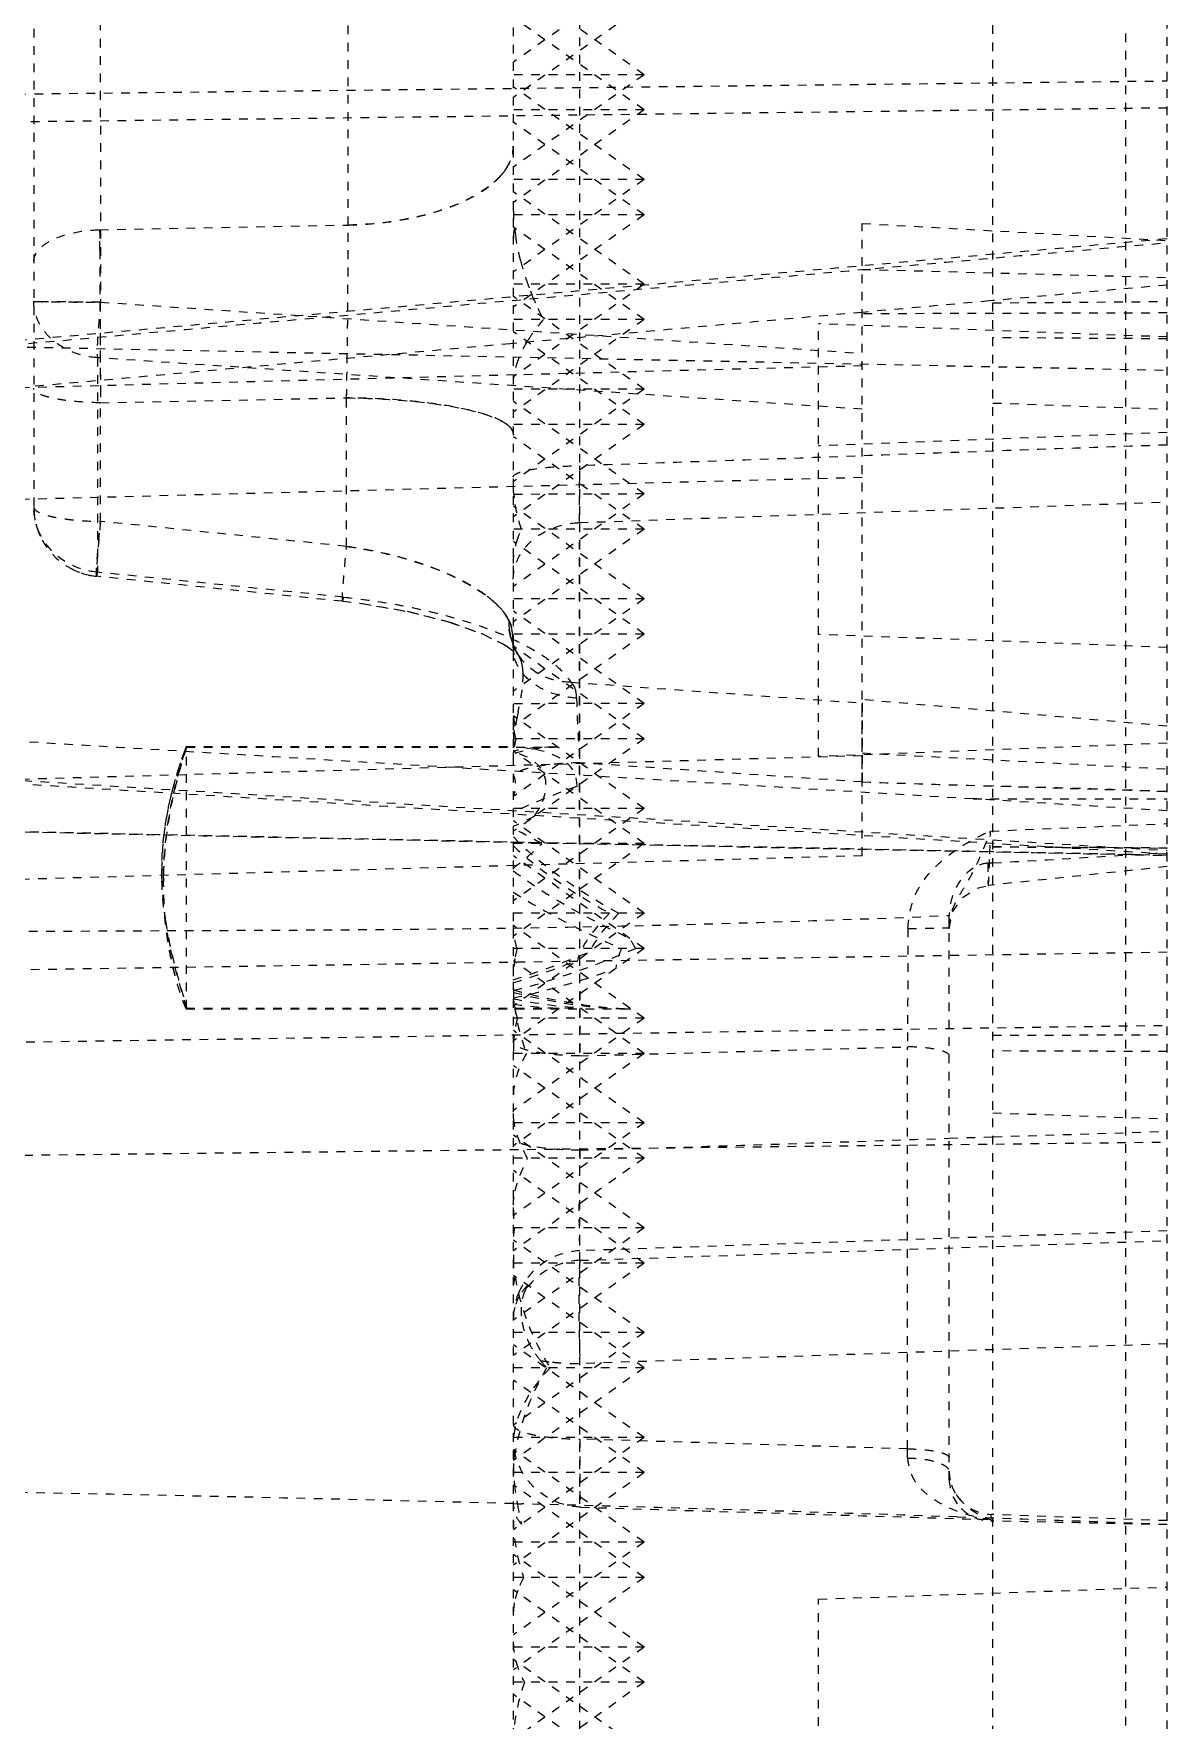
# Model space of a CAD drawing. Header units: millimetres. Extents: x 2089 to 2530, y 1631 to 2074.
# Drawn here: x 2412.83 to 2425.89, y 1821.41 to 1840.84 of the extents above; entities that cross this region are included whole.
import ezdxf

# ---------------------------------------------------------------- set-up
doc = ezdxf.new("R2010")
doc.units = ezdxf.units.MM
doc.linetypes.add('HIDDEN', pattern=[0.2, 0.1, -0.1])
doc.layers.add('DEFAULT_2', color=8, linetype='HIDDEN')

msp = doc.modelspace()

# ---------------------------------------------------------------- linework, layer by layer
at = {"layer": 'DEFAULT_2', "color": 8, "linetype": 'HIDDEN'}
for p, q in [((2425.891, 1788.503), (2425.891, 1954.599)), ((2423.881, 1794.841), (2423.881, 1948.067)), ((2418.354, 1804.815), (2418.354, 1868.146)), ((2419.122, 1808.3), (2419.121, 1855.52)), ((2425.415, 1819.347), (2425.415, 1854.3)), ((2416.448, 1838.638), (2416.448, 1845.068)), ((2413.588, 1844.783), (2413.595, 1837.75)), ((2412.826, 1844.299), (2412.826, 1835.39)), ((2419.861, 1841.58), (2418.354, 1840.514)), ((2419.861, 1840.371), (2418.354, 1841.437)), ((2419.861, 1841.173), (2418.354, 1840.107)), ((2419.861, 1839.965), (2418.354, 1841.031)), ((2408.233, 1840.098), (2425.891, 1840.3)), ((2419.861, 1840.371), (2418.354, 1839.306)), ((2419.861, 1840.371), (2418.354, 1840.371)), ((2419.861, 1839.163), (2418.354, 1840.229)), ((2425.891, 1839.987), (2408.268, 1839.772)), ((2419.861, 1839.965), (2418.354, 1838.899)), ((2419.861, 1839.965), (2418.354, 1839.965)), ((2419.861, 1838.757), (2418.354, 1839.823)), ((2419.861, 1839.163), (2418.354, 1838.097)), ((2419.861, 1839.163), (2418.354, 1839.163)), ((2419.861, 1837.955), (2418.354, 1839.021)), ((2419.861, 1838.757), (2418.354, 1837.691)), ((2419.861, 1838.757), (2418.354, 1838.757)), ((2413.588, 1838.584), (2416.449, 1838.638)), ((2413.588, 1838.584), (2413.588, 1838.344)), ((2419.861, 1837.549), (2418.354, 1838.615)), ((2422.374, 1831.369), (2422.374, 1838.657)), ((2422.374, 1838.657), (2425.891, 1838.46)), ((2425.891, 1838.479), (2407.757, 1836.872)), ((2422.374, 1838.127), (2425.891, 1838.035)), ((2419.861, 1837.955), (2418.354, 1836.889)), ((2419.861, 1837.955), (2418.354, 1837.955)), ((2425.891, 1837.947), (2423.881, 1837.767)), ((2413.595, 1837.75), (2422.374, 1837.16)), ((2419.861, 1836.747), (2418.354, 1837.813)), ((2423.843, 1837.763), (2422.417, 1837.636)), ((2423.881, 1837.767), (2423.843, 1837.763)), ((2423.881, 1837.742), (2425.891, 1837.757)), ((2419.861, 1837.549), (2418.354, 1836.483)), ((2419.861, 1837.549), (2418.354, 1837.549)), ((2425.891, 1837.625), (2422.374, 1837.615)), ((2422.417, 1837.636), (2422.376, 1837.632)), ((2404.55, 1837.397), (2425.891, 1836.966)), ((2419.861, 1836.341), (2418.354, 1837.407)), ((2421.871, 1832.514), (2421.871, 1837.501)), ((2425.891, 1837.348), (2421.871, 1837.501)), ((2425.891, 1837.326), (2423.881, 1837.34)), ((2418.319, 1837.27), (2412.824, 1836.778)), ((2418.353, 1837.273), (2418.319, 1837.27)), ((2418.395, 1837.277), (2418.353, 1837.273)), ((2422.374, 1837.015), (2407.535, 1836.628)), ((2413.56, 1837.109), (2413.56, 1834.637)), ((2422.374, 1836.516), (2413.56, 1837.109)), ((2413.595, 1836.59), (2416.431, 1836.646)), ((2413.595, 1835.223), (2413.595, 1836.59)), ((2416.431, 1834.935), (2416.431, 1836.646)), ((2419.861, 1836.747), (2418.354, 1835.681)), ((2419.861, 1836.747), (2418.354, 1836.747)), ((2419.861, 1835.539), (2418.354, 1836.605)), ((2423.881, 1836.587), (2425.891, 1836.516)), ((2419.861, 1836.341), (2418.354, 1835.275)), ((2419.861, 1836.341), (2418.354, 1836.341)), ((2419.861, 1835.133), (2418.354, 1836.199)), ((2425.891, 1836.248), (2421.871, 1836.094)), ((2422.374, 1835.728), (2406.85, 1835.323)), ((2419.861, 1835.539), (2418.351, 1835.534)), ((2419.861, 1835.539), (2418.354, 1834.473)), ((2419.861, 1834.331), (2418.354, 1835.397)), ((2419.116, 1835.209), (2425.891, 1835.447)), ((2416.431, 1834.935), (2413.595, 1835.223)), ((2419.861, 1835.133), (2418.354, 1834.067)), ((2419.861, 1835.133), (2418.354, 1835.133)), ((2419.861, 1833.925), (2418.354, 1834.991)), ((2413.56, 1834.637), (2413.549, 1834.59)), ((2416.396, 1834.35), (2413.56, 1834.637)), ((2416.385, 1834.302), (2413.549, 1834.59)), ((2416.396, 1834.35), (2416.385, 1834.302)), ((2416.385, 1834.302), (2416.616, 1834.275)), ((2419.861, 1834.331), (2418.354, 1833.265)), ((2419.861, 1834.331), (2418.354, 1834.331)), ((2419.861, 1833.123), (2418.354, 1834.189)), ((2417.989, 1833.93), (2418.255, 1833.799)), ((2419.861, 1833.925), (2418.354, 1832.859)), ((2419.861, 1833.925), (2418.354, 1833.925)), ((2425.891, 1833.768), (2421.871, 1833.922)), ((2418.255, 1833.799), (2418.392, 1833.703)), ((2418.354, 1833.81), (2418.351, 1833.822)), ((2418.351, 1833.822), (2418.351, 1833.819)), ((2418.351, 1833.819), (2418.354, 1833.759)), ((2419.861, 1832.717), (2418.354, 1833.783)), ((2418.392, 1833.703), (2418.401, 1833.695)), ((2418.398, 1833.698), (2418.408, 1833.689)), ((2418.406, 1833.694), (2418.4, 1833.704)), ((2418.405, 1833.695), (2418.404, 1833.697)), ((2418.408, 1833.689), (2418.405, 1833.695)), ((2418.405, 1833.692), (2418.406, 1833.694)), ((2419.016, 1833.37), (2422.374, 1833.13)), ((2419.861, 1833.123), (2418.356, 1832.053)), ((2419.861, 1833.123), (2418.356, 1833.122)), ((2425.891, 1832.863), (2422.374, 1833.169)), ((2419.861, 1831.915), (2418.354, 1832.981)), ((2418.408, 1833.024), (2418.398, 1832.972)), ((2419.861, 1832.717), (2418.354, 1831.651)), ((2419.861, 1832.717), (2418.354, 1832.717)), ((2422.374, 1832.521), (2406.925, 1832.088)), ((2414.584, 1832.627), (2414.584, 1832.628)), ((2414.585, 1832.628), (2418.354, 1832.628)), ((2414.585, 1829.609), (2414.585, 1832.627)), ((2414.585, 1832.62), (2418.811, 1832.62)), ((2419.861, 1831.509), (2418.354, 1832.575)), ((2418.864, 1832.62), (2418.811, 1832.621)), ((2425.891, 1832.668), (2421.871, 1832.514)), ((2422.374, 1832.554), (2425.891, 1832.37)), ((2409.309, 1832.444), (2425.891, 1831.43)), ((2425.891, 1831.387), (2409.309, 1832.401)), ((2422.374, 1832.22), (2419.122, 1832.44)), ((2419.861, 1831.915), (2418.354, 1830.849)), ((2419.861, 1831.915), (2418.354, 1831.915)), ((2423.656, 1832.026), (2425.891, 1832.026)), ((2425.891, 1831.888), (2423.656, 1832.026)), ((2419.861, 1830.707), (2418.354, 1831.773)), ((2423.853, 1831.654), (2425.891, 1831.74)), ((2419.861, 1831.509), (2418.354, 1830.443)), ((2419.861, 1831.509), (2418.354, 1831.509)), ((2422.374, 1831.369), (2407.142, 1830.941)), ((2419.861, 1830.301), (2418.354, 1831.367)), ((2423.881, 1831.472), (2425.891, 1831.458)), ((2424.58, 1831.467), (2423.881, 1831.472)), ((2425.892, 1831.374), (2423.881, 1831.415)), ((2425.891, 1831.458), (2424.58, 1831.467)), ((2423.881, 1831.286), (2423.823, 1831.283)), ((2425.891, 1831.244), (2423.828, 1831.027)), ((2419.861, 1830.707), (2418.354, 1829.641)), ((2419.861, 1830.707), (2418.354, 1830.707)), ((2419.861, 1829.499), (2418.354, 1830.565)), ((2423.379, 1824.179), (2423.379, 1830.681)), ((2425.891, 1830.257), (2407.783, 1829.978)), ((2419.861, 1830.301), (2418.354, 1829.235)), ((2419.861, 1830.301), (2418.354, 1830.301)), ((2419.861, 1829.092), (2418.354, 1830.158)), ((2414.584, 1829.616), (2414.583, 1829.613)), ((2414.584, 1829.613), (2418.946, 1829.613)), ((2414.584, 1829.605), (2419.657, 1829.605)), ((2418.946, 1829.613), (2419.118, 1829.618)), ((2419.657, 1829.606), (2419.709, 1829.606)), ((2407.737, 1829.151), (2425.891, 1829.416)), ((2419.861, 1829.499), (2418.354, 1828.433)), ((2419.861, 1829.499), (2418.354, 1829.499)), ((2419.861, 1828.291), (2418.354, 1829.357)), ((2423.881, 1829.3), (2425.891, 1829.308)), ((2419.861, 1829.092), (2418.354, 1828.026)), ((2419.861, 1829.092), (2418.354, 1829.092)), ((2419.122, 1829.063), (2422.898, 1829.167)), ((2422.898, 1824.534), (2422.898, 1829.167)), ((2425.891, 1829.113), (2423.881, 1829.12)), ((2419.861, 1827.884), (2418.354, 1828.95)), ((2423.881, 1828.407), (2425.891, 1828.337)), ((2419.861, 1828.291), (2418.354, 1827.225)), ((2419.861, 1828.291), (2418.354, 1828.291)), ((2409.315, 1827.88), (2425.891, 1828.07)), ((2419.861, 1827.082), (2418.354, 1828.148)), ((2423.379, 1828.114), (2423.89, 1828.131)), ((2423.89, 1828.131), (2425.891, 1828.193)), ((2419.861, 1827.884), (2418.354, 1826.818)), ((2419.861, 1827.884), (2418.354, 1827.884)), ((2419.861, 1826.676), (2418.354, 1827.742)), ((2419.861, 1827.082), (2418.354, 1826.016)), ((2419.861, 1827.082), (2418.354, 1827.082)), ((2425.891, 1827.046), (2419.122, 1826.817)), ((2419.861, 1825.874), (2418.354, 1826.94)), ((2419.122, 1826.707), (2425.891, 1826.934)), ((2419.861, 1826.676), (2418.354, 1825.61)), ((2419.861, 1826.676), (2418.354, 1826.676)), ((2419.861, 1825.468), (2418.354, 1826.534)), ((2419.861, 1825.874), (2418.354, 1824.808)), ((2419.861, 1825.874), (2418.354, 1825.874)), ((2419.861, 1824.666), (2418.354, 1825.732)), ((2425.891, 1825.744), (2419.122, 1825.517)), ((2419.861, 1825.468), (2418.354, 1824.402)), ((2419.861, 1825.468), (2418.354, 1825.468)), ((2419.861, 1824.26), (2418.354, 1825.326)), ((2419.861, 1824.666), (2418.354, 1824.666)), ((2419.861, 1824.666), (2418.354, 1823.6)), ((2419.861, 1823.458), (2418.354, 1824.524)), ((2422.898, 1824.534), (2419.122, 1824.647)), ((2419.861, 1824.26), (2418.354, 1824.26)), ((2419.861, 1824.26), (2418.354, 1823.194)), ((2419.861, 1823.052), (2418.354, 1824.118)), ((2418.354, 1823.903), (2418.399, 1823.902)), ((2418.399, 1823.902), (2418.426, 1823.901)), ((2418.426, 1823.901), (2418.453, 1823.901)), ((2423.471, 1823.75), (2423.672, 1823.743)), ((2425.891, 1823.707), (2423.863, 1823.777)), ((2423.863, 1823.702), (2423.863, 1823.777)), ((2419.861, 1823.458), (2418.354, 1823.458)), ((2419.861, 1823.458), (2418.354, 1822.392)), ((2419.861, 1822.25), (2418.354, 1823.316)), ((2419.861, 1823.052), (2418.354, 1823.052)), ((2419.861, 1823.052), (2418.354, 1821.986)), ((2419.861, 1821.844), (2418.354, 1822.91)), ((2421.871, 1822.802), (2425.891, 1822.942)), ((2421.871, 1810.541), (2421.871, 1822.801)), ((2419.861, 1822.25), (2418.354, 1822.25)), ((2419.861, 1822.25), (2418.354, 1821.184)), ((2419.861, 1821.042), (2418.354, 1822.108)), ((2419.861, 1821.844), (2418.354, 1821.844)), ((2419.861, 1821.844), (2418.354, 1820.778)), ((2419.861, 1820.636), (2418.354, 1821.702))]:
    msp.add_line(p, q, dxfattribs=at)
for points in [[(2416.581, 1834.28), (2417.129, 1834.188), (2417.607, 1834.066), (2417.989, 1833.93)], [(2416.616, 1834.275), (2417.164, 1834.18), (2417.637, 1834.057), (2418.013, 1833.92), (2418.271, 1833.79), (2418.398, 1833.698)], [(2418.356, 1833.802), (2418.351, 1833.82), (2418.353, 1833.79), (2418.354, 1833.761)], [(2418.404, 1833.697), (2418.374, 1833.752), (2418.356, 1833.802)], [(2423.379, 1830.528), (2423.418, 1830.723), (2423.531, 1830.888), (2423.699, 1830.996), (2423.828, 1831.027)]]:
    msp.add_lwpolyline(points, dxfattribs=at)
for centre, radius, start, end in [((2420.344, 1838.856), 1.991, 180.0075, 180.9487), ((2420.456, 1838.858), 2.103, 180.9514, 182.7481), ((2418.905, 1838.706), 0.551, 174.6508, 179.9308), ((2329.275, 1838.401), 87.174, 358.8466, 0.15579), ((2332.158, 1838.409), 84.291, 359.48232, 0.15544), ((2418.836, 1838.49), 0.482, 175.1512, 180.0519), ((2418.778, 1838.495), 0.424, 169.9356, 175.1507), ((2418.731, 1838.503), 0.377, 164.3903, 169.9297), ((2420.957, 1838.899), 2.605, 186.4943, 188.8695), ((2642.441, 1838.408), 228.853, 180.01378, 180.45503), ((2623.201, 1838.353), 209.613, 180.00267, 180.2626), ((2421.447, 1838.998), 3.106, 194.333, 198.6223), ((2421.504, 1839.018), 3.166, 198.6217, 201.1302), ((2421.514, 1839.021), 3.176, 201.1259, 201.9551), ((2421.443, 1838.992), 3.1, 201.9469, 205.0517), ((2326.38, 1838.431), 90.069, 358.86425, 359.50144), ((2420.021, 1836.384), 1.761, 138.5924, 145.3246), ((2421.361, 1838.954), 3.009, 205.0561, 207.8304), ((2643.87, 1838.42), 230.282, 180.25569, 180.45534), ((2419.889, 1836.475), 1.601, 145.319, 149.7119), ((2419.858, 1835.677), 1.505, 185.3049, 186.9004), ((2413.63, 1835.39), 0.804, 180.0013, 264.2035), ((2746.372, 1833.456), 327.261, 179.69318, 180.04321), ((2413.623, 1835.387), 0.796, 200.0736, 204.4805), ((2417.225, 1833.272), 1.366, 49.9803, 52.7562), ((2417.358, 1833.43), 1.159, 46.6719, 49.9916), ((2417.821, 1833.832), 0.544, 27.7264, 31.5766), ((2419.011, 1834.059), 0.709, 177.8904, 186.0217), ((2419.002, 1834.058), 0.699, 186.0033, 194.0967), ((2418.975, 1834.051), 0.672, 194.0988, 202.3559), ((2416.386, 1833.76), 1.967, 359.9542, 1.8075), ((2417.255, 1832.997), 1.346, 32.8806, 35.2482), ((2418.762, 1833.759), 0.408, 180.0068, 185.0365), ((2418.774, 1833.76), 0.421, 185.0388, 190.3011), ((2417.18, 1832.949), 1.435, 31.7664, 32.8772), ((2418.06, 1833.494), 0.4, 20.576, 31.775), ((2409.246, 1834.826), 9.338, 348.8742, 349.2577), ((3224.321, 1833.315), 805.21, 180.007499, 180.302572), ((2419.312, 1832.964), 0.959, 180.0662, 184.7333), ((2419.033, 1832.796), 0.68, 180.0308, 182.2186), ((2419.135, 1832.8), 0.781, 182.2057, 184.1464), ((2419.366, 1832.621), 1.013, 176.3214, 178.0299), ((2419.216, 1832.806), 0.863, 184.1421, 185.9357), ((2419.522, 1832.611), 1.169, 174.8318, 176.3232), ((2419.498, 1832.448), 1.147, 166.4247, 171.3378), ((2419.234, 1832.626), 0.88, 178.0275, 179.9771), ((2437.54, 2295.367), 463.395, 268.12448, 268.31096), ((2407.23, 1257.375), 575.039, 88.140362, 88.340729), ((2391.399, 1832.351), 32.462, 358.3092, 358.7695), ((2391.577, 2383.766), 553.423, 273.34636, 273.55484), ((2418.709, 1831.055), 4.39, 179.1489, 185.0937), ((2418.69, 1831.046), 4.371, 179.1289, 184.8917), ((2418.417, 1831.226), 4.118, 187.6272, 188.4533), ((2415.213, 2027.051), 196.54, 270.91548, 272.381), ((2419.666, 1829.958), 1.313, 169.9517, 174.6569), ((2419.893, 1829.918), 1.544, 165.6549, 169.965), ((2419.833, 1829.121), 1.479, 176.349, 179.9373), ((2419.942, 1829.116), 1.589, 173.0416, 176.4072), ((2419.745, 1825.773), 1.386, 152.2927, 155.0163), ((2419.566, 1826.281), 1.158, 214.0938, 219.0143), ((2420.16, 1826.761), 1.922, 219.0067, 222.2783), ((2375.616, 1824.023), 47.284, 0.4918, 0.6199), ((2423.848, 1824.18), 0.469, 180.0294, 225.3066), ((2399.271, 1102.529), 721.626, 88.484708, 89.326895), ((2423.933, 1824.318), 0.567, 213.4432, 216.5996), ((2423.881, 1824.28), 0.502, 216.7385, 268), ((2402.127, 1196.901), 627.212, 88.049847, 88.508452), ((2404.427, 1268.231), 555.845, 87.78699, 88.01593), ((2413.306, 1245.702), 578.096, 88.752634, 88.953626)]:
    msp.add_arc(centre, radius, start, end, dxfattribs=at)
for centre, major_axis, ratio, start_param, end_param in [((2416.074, 1831.12), (2.992, 1.188), 0.310029, -0.137214, 0.590938), ((2420.943, 1831.113), (2.992, -1.188), 0.310029, 2.478684, 2.726024), ((2421.048, 1831.113), (2.992, -1.188), 0.310029, 2.503346, 2.798542), ((2415.716, 1831.12), (2.992, 1.188), 0.310029, 5.858883, 6.666385), ((2419.133, 1831.12), (2.992, 1.188), 0.310029, 1.463032, 1.709768), ((2419.491, 1831.12), (2.992, 1.188), 0.310029, 1.75012, 1.835089), ((2417.172, 1831.12), (2.992, -1.188), 0.310029, 1.168422, 1.29067), ((2421.048, 1831.113), (2.992, -1.188), 0.310029, -2.553563, -1.960892), ((2416.074, 1831.12), (2.992, 1.188), 0.310029, -0.835916, -0.647353), ((2420.943, 1831.113), (2.992, -1.188), 0.310029, -2.481045, -1.960891), ((2420.589, 1831.12), (2.992, -1.188), 0.310029, 3.999564, 4.533065), ((2420.231, 1831.12), (2.992, -1.188), 0.310029, -2.120611, -1.658758), ((2422.091, 1831.113), (2.992, 1.188), 0.310029, 2.506519, 2.915047), ((2422.197, 1831.113), (2.992, 1.188), 0.310029, 2.506519, 2.832444), ((2416.814, 1831.12), (2.992, -1.188), 0.310029, 0.332941, 0.424302), ((2419.133, 1831.12), (2.992, 1.188), 0.310029, 4.328438, 4.80035), ((2418.674, 1831.113), (2.992, 1.188), 0.310029, -1.799908, -1.506626), ((2418.78, 1831.113), (2.992, 1.188), 0.310029, -1.835054, -1.589229), ((2422.55, 1831.12), (2.992, 1.188), 0.310029, 2.808652, 3.004378), ((2419.491, 1831.12), (2.992, 1.188), 0.310029, -2.080067, -1.678561), ((2419.158, 1829.116), (-0.583, 1.242), 0.445633, 0.759523, 1.383258), ((2417.631, 1831.113), (2.992, -1.188), 0.310029, -1.206195, -0.687571), ((2417.526, 1831.113), (2.992, -1.188), 0.310029, -1.170104, -0.662908), ((2417.172, 1831.12), (2.992, -1.188), 0.310029, -1.045692, -0.746954), ((2416.814, 1831.12), (2.992, -1.188), 0.310029, -0.91249, -0.662909), ((2419.158, 1829.077), (0.705, 0.737), 0.52395, 2.017066, 2.640801), ((2419.158, 1826.564), (-0.583, 1.242), 0.445634, 0.759523, 0.943543), ((2419.158, 1827.419), (0.705, 0.737), 0.52395, -3.826404, -3.642384), ((2419.158, 1826.048), (-0.583, 1.242), 0.445633, 0.759523, 0.846508), ((2419.158, 1827.084), (0.705, 0.737), 0.52395, 2.553816, 2.640801), ((2419.158, 1825.912), (-0.705, 0.737), 0.52395, 0.276944, 0.500791), ((2419.158, 1826.048), (-0.583, 1.242), 0.445633, 0.98337, 1.838814), ((2419.158, 1825.092), (0.705, 0.737), 0.52395, 1.561511, 2.640801), ((2419.158, 1824.956), (0.583, 1.242), 0.445634, 1.361255, 2.221787), ((2419.158, 1824.981), (0.705, 0.737), 0.52395, -3.642384, -3.482102), ((2419.158, 1822.979), (-0.583, 1.242), 0.445633, 0.759523, 1.307334), ((2419.158, 1821.816), (-0.705, 0.737), 0.52395, 0.500791, 1.071743), ((2419.158, 1821.887), (0.583, 1.242), 0.445634, 1.811117, 2.382069)]:
    msp.add_ellipse(centre, major_axis=major_axis, ratio=ratio, start_param=start_param, end_param=end_param, dxfattribs=at)
for points, knots in [([(2416.449, 1838.638), (2416.686, 1838.643), (2417.042, 1838.679), (2417.492, 1838.793), (2417.791, 1838.907), (2418.037, 1839.047), (2418.218, 1839.203), (2418.328, 1839.372), (2418.353, 1839.492), (2418.353, 1839.547)], [0, 0, 0, 0, 0.314822, 0.469801, 0.612911, 0.737772, 0.842189, 0.92739, 1, 1, 1, 1]), ([(2418.353, 1839.547), (2418.353, 1839.525), (2418.346, 1839.428), (2418.304, 1839.336), (2418.261, 1839.275)], [0, 0, 0, 0, 0.229854, 1, 1, 1, 1]), ([(2418.202, 1839.201), (2418.192, 1839.19), (2418.15, 1839.146), (2418.103, 1839.107), (2418.066, 1839.079)], [0, 0, 0, 0, 0.235928, 1, 1, 1, 1]), ([(2418.261, 1839.275), (2418.257, 1839.268), (2418.239, 1839.243), (2418.218, 1839.218), (2418.202, 1839.201)], [0, 0, 0, 0, 0.241296, 1, 1, 1, 1]), ([(2418.066, 1839.079), (2417.97, 1839.006), (2417.737, 1838.878), (2417.198, 1838.699), (2416.751, 1838.645), (2416.449, 1838.638)], [0, 0, 0, 0, 0.213653, 0.464714, 1, 1, 1, 1]), ([(2412.826, 1838.22), (2412.826, 1838.242), (2412.836, 1838.29), (2412.88, 1838.357), (2412.952, 1838.42), (2413.091, 1838.499), (2413.308, 1838.563), (2413.493, 1838.582), (2413.588, 1838.584)], [0, 0, 0, 0, 0.072632, 0.157837, 0.262231, 0.387075, 0.684758, 1, 1, 1, 1]), ([(2413.588, 1838.353), (2413.588, 1838.372), (2413.588, 1838.449), (2413.588, 1838.526), (2413.588, 1838.584)], [0, 0, 0, 0, 0.253559, 1, 1, 1, 1]), ([(2407.783, 1836.83), (2412.31, 1837.234), (2418.346, 1837.771), (2424.382, 1838.302), (2425.891, 1838.435)], [0, 0, 0, 0, 0.749962, 1, 1, 1, 1]), ([(2418.438, 1838.23), (2418.432, 1838.252), (2418.411, 1838.341), (2418.393, 1838.43), (2418.383, 1838.498)], [0, 0, 0, 0, 0.253982, 1, 1, 1, 1]), ([(2412.826, 1837.759), (2412.826, 1837.758), (2412.833, 1837.757), (2412.841, 1837.756), (2412.859, 1837.756), (2412.883, 1837.756), (2412.913, 1837.755), (2412.967, 1837.754), (2413.048, 1837.753), (2413.162, 1837.752), (2413.295, 1837.751), (2413.441, 1837.751), (2413.543, 1837.75), (2413.595, 1837.75)], [0, 0, 0, 0, 0.004936, 0.018376, 0.040616, 0.071618, 0.1113, 0.159412, 0.279532, 0.429013, 0.603316, 0.796612, 1, 1, 1, 1]), ([(2413.595, 1837.75), (2413.543, 1837.75), (2413.441, 1837.75), (2413.295, 1837.751), (2413.162, 1837.752), (2413.048, 1837.754), (2412.967, 1837.755), (2412.913, 1837.755), (2412.883, 1837.755), (2412.859, 1837.756), (2412.841, 1837.756), (2412.833, 1837.757), (2412.826, 1837.758), (2412.826, 1837.759)], [0, 0, 0, 0, 0.203381, 0.396607, 0.570905, 0.720453, 0.840598, 0.888704, 0.928377, 0.959376, 0.98162, 0.995069, 1, 1, 1, 1]), ([(2413.56, 1837.109), (2413.46, 1837.116), (2413.267, 1837.159), (2413.025, 1837.307), (2412.864, 1837.515), (2412.826, 1837.68), (2412.826, 1837.759)], [0, 0, 0, 0, 0.281567, 0.542847, 0.779653, 1, 1, 1, 1]), ([(2413.595, 1837.75), (2413.583, 1837.623), (2413.567, 1837.443), (2413.556, 1837.229), (2413.556, 1837.143), (2413.56, 1837.109)], [0, 0, 0, 0, 0.596484, 0.841592, 1, 1, 1, 1]), ([(2418.391, 1837.025), (2418.398, 1837.047), (2418.429, 1837.136), (2418.47, 1837.221), (2418.507, 1837.283)], [0, 0, 0, 0, 0.240092, 1, 1, 1, 1]), ([(2418.354, 1836.801), (2418.354, 1836.819), (2418.357, 1836.895), (2418.374, 1836.97), (2418.391, 1837.025)], [0, 0, 0, 0, 0.237894, 1, 1, 1, 1]), ([(2413.595, 1836.59), (2413.496, 1836.591), (2413.352, 1836.598), (2413.17, 1836.619), (2413.056, 1836.639), (2412.96, 1836.663), (2412.883, 1836.691), (2412.826, 1836.729), (2412.826, 1836.757)], [0, 0, 0, 0, 0.367738, 0.53349, 0.679341, 0.800783, 0.894758, 1, 1, 1, 1]), ([(2418.354, 1836.228), (2418.354, 1836.255), (2418.329, 1836.3), (2418.277, 1836.345), (2418.185, 1836.401), (2418.023, 1836.462), (2417.779, 1836.525), (2417.479, 1836.576), (2417.024, 1836.628), (2416.67, 1836.644), (2416.431, 1836.646)], [0, 0, 0, 0, 0.039931, 0.067753, 0.102823, 0.197365, 0.323291, 0.476215, 0.646806, 1, 1, 1, 1]), ([(2416.431, 1836.646), (2416.618, 1836.644), (2416.987, 1836.631), (2417.504, 1836.577), (2417.887, 1836.504), (2418.126, 1836.425), (2418.217, 1836.382), (2418.254, 1836.358)], [0, 0, 0, 0, 0.301666, 0.595035, 0.837705, 0.929759, 1, 1, 1, 1]), ([(2418.254, 1836.358), (2418.261, 1836.354), (2418.286, 1836.337), (2418.31, 1836.317), (2418.324, 1836.3)], [0, 0, 0, 0, 0.284786, 1, 1, 1, 1]), ([(2418.324, 1836.3), (2418.328, 1836.295), (2418.344, 1836.274), (2418.354, 1836.247), (2418.354, 1836.228)], [0, 0, 0, 0, 0.286862, 1, 1, 1, 1]), ([(2425.891, 1836.103), (2425.327, 1836.083), (2423.917, 1836.035), (2421.661, 1835.95), (2419.969, 1835.893), (2419.122, 1835.864)], [0, 0, 0, 0, 0.249999, 0.625001, 1, 1, 1, 1]), ([(2418.353, 1835.735), (2418.353, 1835.744), (2418.371, 1835.765), (2418.415, 1835.786), (2418.486, 1835.807), (2418.629, 1835.835), (2418.845, 1835.857), (2419.027, 1835.863), (2419.122, 1835.864)], [0, 0, 0, 0, 0.033014, 0.092062, 0.185514, 0.312096, 0.640246, 1, 1, 1, 1]), ([(2419.116, 1835.209), (2419.115, 1835.252), (2419.115, 1835.47), (2419.118, 1835.689), (2419.122, 1835.864)], [0, 0, 0, 0, 0.198794, 1, 1, 1, 1]), ([(2418.395, 1835.32), (2418.391, 1835.335), (2418.379, 1835.393), (2418.369, 1835.452), (2418.364, 1835.496)], [0, 0, 0, 0, 0.254197, 1, 1, 1, 1]), ([(2412.826, 1835.39), (2412.826, 1835.362), (2412.883, 1835.324), (2412.96, 1835.296), (2413.056, 1835.272), (2413.17, 1835.252), (2413.352, 1835.231), (2413.496, 1835.224), (2413.595, 1835.223)], [0, 0, 0, 0, 0.105242, 0.199217, 0.320659, 0.46651, 0.632262, 1, 1, 1, 1]), ([(2413.56, 1834.637), (2413.462, 1834.646), (2413.268, 1834.696), (2413.026, 1834.865), (2412.864, 1835.107), (2412.826, 1835.297), (2412.826, 1835.39)], [0, 0, 0, 0, 0.257089, 0.50978, 0.756838, 1, 1, 1, 1]), ([(2413.595, 1835.223), (2413.591, 1835.18), (2413.583, 1835.096), (2413.572, 1834.976), (2413.563, 1834.868), (2413.556, 1834.775), (2413.55, 1834.7), (2413.548, 1834.648), (2413.547, 1834.619), (2413.547, 1834.603), (2413.547, 1834.596), (2413.548, 1834.59), (2413.549, 1834.59)], [0, 0, 0, 0, 0.204505, 0.396576, 0.569507, 0.717997, 0.838197, 0.926617, 0.958185, 0.981013, 0.994906, 1, 1, 1, 1]), ([(2413.549, 1834.59), (2413.548, 1834.59), (2413.547, 1834.596), (2413.547, 1834.603), (2413.547, 1834.619), (2413.548, 1834.648), (2413.55, 1834.7), (2413.556, 1834.775), (2413.563, 1834.868), (2413.572, 1834.976), (2413.583, 1835.096), (2413.591, 1835.18), (2413.595, 1835.223)], [0, 0, 0, 0, 0.005094, 0.018987, 0.041815, 0.073383, 0.161803, 0.282003, 0.430493, 0.603424, 0.795495, 1, 1, 1, 1]), ([(2418.353, 1834.556), (2418.353, 1834.636), (2418.394, 1834.809), (2418.569, 1835.026), (2418.824, 1835.168), (2419.02, 1835.205), (2419.116, 1835.209)], [0, 0, 0, 0, 0.218127, 0.467314, 0.736868, 1, 1, 1, 1]), ([(2418.447, 1835.133), (2418.442, 1835.149), (2418.422, 1835.21), (2418.405, 1835.273), (2418.395, 1835.32)], [0, 0, 0, 0, 0.254031, 1, 1, 1, 1]), ([(2418.394, 1834.991), (2418.398, 1835.002), (2418.413, 1835.051), (2418.432, 1835.098), (2418.447, 1835.133)], [0, 0, 0, 0, 0.244864, 1, 1, 1, 1]), ([(2416.385, 1834.302), (2416.384, 1834.303), (2416.384, 1834.308), (2416.383, 1834.316), (2416.383, 1834.332), (2416.384, 1834.353), (2416.385, 1834.38), (2416.388, 1834.427), (2416.393, 1834.498), (2416.4, 1834.595), (2416.41, 1834.704), (2416.42, 1834.819), (2416.427, 1834.896), (2416.431, 1834.935)], [0, 0, 0, 0, 0.005367, 0.019828, 0.043661, 0.076853, 0.119361, 0.171132, 0.300352, 0.456644, 0.631132, 0.815105, 1, 1, 1, 1]), ([(2416.385, 1834.302), (2416.384, 1834.303), (2416.384, 1834.308), (2416.383, 1834.316), (2416.383, 1834.332), (2416.384, 1834.353), (2416.385, 1834.38), (2416.388, 1834.427), (2416.393, 1834.498), (2416.4, 1834.595), (2416.41, 1834.704), (2416.42, 1834.819), (2416.428, 1834.896), (2416.431, 1834.935)], [0, 0, 0, 0, 0.005379, 0.019853, 0.043696, 0.076897, 0.119411, 0.171187, 0.300409, 0.456693, 0.631167, 0.815123, 1, 1, 1, 1]), ([(2418.303, 1834.085), (2418.246, 1834.193), (2418.033, 1834.397), (2417.609, 1834.63), (2417.058, 1834.822), (2416.648, 1834.904), (2416.431, 1834.935)], [0, 0, 0, 0, 0.173154, 0.405902, 0.68858, 1, 1, 1, 1]), ([(2416.431, 1834.935), (2416.747, 1834.889), (2417.2, 1834.788), (2417.734, 1834.564), (2417.957, 1834.431), (2418.052, 1834.359)], [0, 0, 0, 0, 0.552775, 0.794564, 1, 1, 1, 1]), ([(2418.354, 1834.739), (2418.354, 1834.76), (2418.358, 1834.845), (2418.376, 1834.929), (2418.394, 1834.991)], [0, 0, 0, 0, 0.238681, 1, 1, 1, 1]), ([(2416.396, 1834.35), (2416.697, 1834.32), (2417.266, 1834.23), (2417.936, 1834.043), (2418.391, 1833.852), (2418.662, 1833.704), (2418.873, 1833.549), (2418.979, 1833.43), (2419.016, 1833.37)], [0, 0, 0, 0, 0.317167, 0.602836, 0.726642, 0.834675, 0.925825, 1, 1, 1, 1]), ([(2416.396, 1834.35), (2416.751, 1834.314), (2417.409, 1834.205), (2418.047, 1834.003), (2418.327, 1833.876)], [0, 0, 0, 0, 0.536604, 1, 1, 1, 1]), ([(2418.154, 1834.273), (2418.16, 1834.267), (2418.186, 1834.242), (2418.211, 1834.216), (2418.228, 1834.195)], [0, 0, 0, 0, 0.258993, 1, 1, 1, 1]), ([(2418.228, 1834.195), (2418.233, 1834.189), (2418.253, 1834.164), (2418.272, 1834.137), (2418.285, 1834.117)], [0, 0, 0, 0, 0.258899, 1, 1, 1, 1]), ([(2418.404, 1833.697), (2418.369, 1833.754), (2418.314, 1833.88), (2418.3, 1834.017), (2418.303, 1834.085)], [0, 0, 0, 0, 0.496757, 1, 1, 1, 1]), ([(2418.303, 1834.085), (2418.325, 1834.043), (2418.349, 1833.933), (2418.353, 1833.824), (2418.354, 1833.761)], [0, 0, 0, 0, 0.430883, 1, 1, 1, 1]), ([(2418.332, 1834.005), (2418.331, 1834.009), (2418.326, 1834.027), (2418.321, 1834.044), (2418.316, 1834.056)], [0, 0, 0, 0, 0.262486, 1, 1, 1, 1]), ([(2418.348, 1833.898), (2418.347, 1833.907), (2418.344, 1833.943), (2418.338, 1833.979), (2418.332, 1834.005)], [0, 0, 0, 0, 0.267442, 1, 1, 1, 1]), ([(2419.083, 1833.186), (2418.999, 1833.191), (2418.832, 1833.221), (2418.605, 1833.325), (2418.433, 1833.483), (2418.372, 1833.619), (2418.36, 1833.685)], [0, 0, 0, 0, 0.268678, 0.539672, 0.786939, 1, 1, 1, 1]), ([(2419.016, 1833.37), (2418.895, 1833.37), (2418.652, 1833.426), (2418.468, 1833.596), (2418.405, 1833.695)], [0, 0, 0, 0, 0.509566, 1, 1, 1, 1]), ([(2419.016, 1833.37), (2418.898, 1833.37), (2418.655, 1833.424), (2418.469, 1833.593), (2418.406, 1833.694)], [0, 0, 0, 0, 0.498258, 1, 1, 1, 1]), ([(2418.462, 1833.47), (2418.463, 1833.454), (2418.462, 1833.392), (2418.457, 1833.33), (2418.452, 1833.283)], [0, 0, 0, 0, 0.245567, 1, 1, 1, 1]), ([(2419.083, 1833.186), (2419.083, 1833.222), (2419.076, 1833.29), (2419.039, 1833.349), (2419.016, 1833.37)], [0, 0, 0, 0, 0.542863, 1, 1, 1, 1]), ([(2419.016, 1833.37), (2419.039, 1833.349), (2419.076, 1833.29), (2419.083, 1833.222), (2419.083, 1833.186)], [0, 0, 0, 0, 0.457164, 1, 1, 1, 1]), ([(2419.083, 1833.186), (2419.085, 1833.071), (2419.095, 1832.822), (2419.111, 1832.573), (2419.122, 1832.44)], [0, 0, 0, 0, 0.461528, 1, 1, 1, 1]), ([(2422.374, 1833.13), (2422.373, 1833.01), (2422.374, 1832.706), (2422.373, 1832.403), (2422.374, 1832.22)], [0, 0, 0, 0, 0.395963, 1, 1, 1, 1]), ([(2422.374, 1832.22), (2422.373, 1832.402), (2422.374, 1832.704), (2422.373, 1833.007), (2422.374, 1833.127)], [0, 0, 0, 0, 0.601853, 1, 1, 1, 1]), ([(2418.381, 1832.878), (2418.376, 1832.89), (2418.36, 1832.94), (2418.354, 1832.994), (2418.354, 1833.034)], [0, 0, 0, 0, 0.242079, 1, 1, 1, 1]), ([(2418.383, 1832.717), (2418.38, 1832.731), (2418.368, 1832.786), (2418.36, 1832.843), (2418.357, 1832.885)], [0, 0, 0, 0, 0.255591, 1, 1, 1, 1]), ([(2414.302, 1831.113), (2414.3, 1831.212), (2414.304, 1831.406), (2414.333, 1831.687), (2414.379, 1831.943), (2414.426, 1832.137), (2414.465, 1832.274), (2414.492, 1832.361), (2414.516, 1832.437), (2414.538, 1832.5), (2414.556, 1832.55), (2414.569, 1832.583), (2414.577, 1832.602), (2414.58, 1832.612), (2414.583, 1832.617), (2414.584, 1832.62), (2414.585, 1832.62)], [0, 0, 0, 0, 0.191959, 0.377062, 0.547726, 0.698549, 0.764856, 0.824208, 0.875922, 0.919376, 0.954006, 0.979241, 0.988169, 0.994603, 0.99854, 1, 1, 1, 1]), ([(2414.585, 1832.62), (2414.585, 1832.616), (2414.581, 1832.604), (2414.574, 1832.58), (2414.562, 1832.541), (2414.546, 1832.49), (2414.527, 1832.425), (2414.496, 1832.316), (2414.453, 1832.154), (2414.405, 1831.931), (2414.361, 1831.677), (2414.331, 1831.401), (2414.321, 1831.21), (2414.32, 1831.113)], [0, 0, 0, 0, 0.007061, 0.023908, 0.050261, 0.085648, 0.129598, 0.181602, 0.30722, 0.457384, 0.626864, 0.810224, 1, 1, 1, 1]), ([(2414.585, 1832.628), (2414.584, 1832.628), (2414.583, 1832.623), (2414.579, 1832.618), (2414.575, 1832.606), (2414.569, 1832.59), (2414.561, 1832.57), (2414.548, 1832.535), (2414.529, 1832.481), (2414.503, 1832.404), (2414.474, 1832.312), (2414.443, 1832.207), (2414.424, 1832.132), (2414.414, 1832.093)], [0, 0, 0, 0, 0.004837, 0.018052, 0.039693, 0.069747, 0.108096, 0.154482, 0.270294, 0.415063, 0.586607, 0.782423, 1, 1, 1, 1]), ([(2414.438, 1832.09), (2414.465, 1832.208), (2414.51, 1832.384), (2414.565, 1832.557), (2414.582, 1832.615)], [0, 0, 0, 0, 0.666453, 1, 1, 1, 1]), ([(2414.582, 1832.615), (2414.582, 1832.617), (2414.583, 1832.621), (2414.585, 1832.625), (2414.585, 1832.627)], [0, 0, 0, 0, 0.384193, 1, 1, 1, 1]), ([(2418.354, 1832.486), (2418.354, 1832.497), (2418.355, 1832.542), (2418.359, 1832.587), (2418.364, 1832.62)], [0, 0, 0, 0, 0.244588, 1, 1, 1, 1]), ([(2419.122, 1832.44), (2419.023, 1832.439), (2418.88, 1832.432), (2418.698, 1832.411), (2418.583, 1832.391), (2418.487, 1832.367), (2418.411, 1832.339), (2418.354, 1832.301), (2418.354, 1832.273)], [0, 0, 0, 0, 0.367738, 0.53349, 0.679341, 0.800784, 0.894758, 1, 1, 1, 1]), ([(2418.354, 1832.305), (2418.369, 1832.268), (2418.387, 1832.182), (2418.368, 1832.097), (2418.356, 1832.053)], [0, 0, 0, 0, 0.469402, 1, 1, 1, 1]), ([(2414.414, 1832.093), (2414.396, 1832.022), (2414.326, 1831.703), (2414.297, 1831.374), (2414.302, 1831.12)], [0, 0, 0, 0, 0.223268, 1, 1, 1, 1]), ([(2414.32, 1831.12), (2414.321, 1831.208), (2414.336, 1831.534), (2414.386, 1831.857), (2414.438, 1832.09)], [0, 0, 0, 0, 0.269337, 1, 1, 1, 1]), ([(2406.128, 1831.784), (2407.775, 1831.749), (2411.069, 1831.68), (2416.01, 1831.574), (2420.951, 1831.473), (2424.245, 1831.409), (2425.892, 1831.374)], [0, 0, 0, 0, 0.25, 0.499999, 0.749999, 1, 1, 1, 1]), ([(2423.881, 1831.415), (2422.415, 1831.445), (2419.484, 1831.502), (2415.087, 1831.594), (2410.69, 1831.688), (2407.759, 1831.749), (2406.294, 1831.78)], [0, 0, 0, 0, 0.250001, 0.500001, 0.75, 1, 1, 1, 1]), ([(2422.902, 1830.532), (2422.912, 1830.662), (2422.955, 1830.925), (2423.197, 1831.242), (2423.504, 1831.481), (2423.734, 1831.603), (2423.853, 1831.654)], [0, 0, 0, 0, 0.250284, 0.499886, 0.749828, 1, 1, 1, 1]), ([(2423.379, 1830.542), (2423.379, 1830.647), (2423.427, 1830.803), (2423.533, 1830.973), (2423.634, 1831.137), (2423.74, 1831.364), (2423.817, 1831.553), (2423.853, 1831.654)], [0, 0, 0, 0, 0.260979, 0.382295, 0.497423, 0.734485, 1, 1, 1, 1]), ([(2423.828, 1831.028), (2423.829, 1831.027), (2423.83, 1831.031), (2423.831, 1831.034), (2423.831, 1831.043), (2423.833, 1831.059), (2423.835, 1831.088), (2423.837, 1831.13), (2423.84, 1831.183), (2423.843, 1831.271), (2423.845, 1831.343), (2423.847, 1831.393)], [0, 0, 0, 0, 0.004686, 0.017856, 0.039768, 0.070198, 0.155543, 0.271708, 0.41647, 0.587596, 1, 1, 1, 1]), ([(2414.302, 1831.12), (2414.302, 1831.083), (2414.307, 1830.936), (2414.321, 1830.788), (2414.336, 1830.679)], [0, 0, 0, 0, 0.25263, 1, 1, 1, 1]), ([(2423.654, 1831.227), (2423.566, 1831.171), (2423.427, 1830.997), (2423.379, 1830.786), (2423.379, 1830.681)], [0, 0, 0, 0, 0.498683, 1, 1, 1, 1]), ([(2423.823, 1831.283), (2423.823, 1831.247), (2423.823, 1831.197), (2423.823, 1831.134), (2423.824, 1831.098), (2423.825, 1831.069), (2423.825, 1831.047), (2423.828, 1831.036), (2423.827, 1831.028), (2423.828, 1831.028)], [0, 0, 0, 0, 0.420837, 0.59151, 0.73408, 0.847347, 0.930124, 0.981267, 1, 1, 1, 1]), ([(2414.585, 1829.609), (2414.585, 1829.614), (2414.582, 1829.63), (2414.57, 1829.678), (2414.543, 1829.768), (2414.501, 1829.911), (2414.45, 1830.095), (2414.397, 1830.315), (2414.331, 1830.656), (2414.305, 1830.927), (2414.302, 1831.113)], [0, 0, 0, 0, 0.010696, 0.030572, 0.096799, 0.195179, 0.321241, 0.469915, 0.636238, 1, 1, 1, 1]), ([(2414.335, 1830.674), (2414.341, 1830.599), (2414.358, 1830.455), (2414.392, 1830.25), (2414.431, 1830.068), (2414.472, 1829.912), (2414.506, 1829.801), (2414.531, 1829.727), (2414.546, 1829.685), (2414.56, 1829.652), (2414.57, 1829.627), (2414.577, 1829.614), (2414.581, 1829.606), (2414.584, 1829.606)], [0, 0, 0, 0, 0.204825, 0.394472, 0.564898, 0.712192, 0.832641, 0.881647, 0.922652, 0.95529, 0.979194, 0.994055, 1, 1, 1, 1]), ([(2414.584, 1829.613), (2414.582, 1829.613), (2414.578, 1829.622), (2414.57, 1829.634), (2414.56, 1829.659), (2414.547, 1829.691), (2414.532, 1829.733), (2414.507, 1829.805), (2414.473, 1829.914), (2414.433, 1830.068), (2414.394, 1830.247), (2414.36, 1830.449), (2414.343, 1830.591), (2414.336, 1830.665)], [0, 0, 0, 0, 0.005935, 0.020761, 0.044612, 0.077184, 0.118115, 0.167041, 0.287344, 0.434552, 0.604989, 0.794805, 1, 1, 1, 1]), ([(2414.344, 1830.62), (2414.363, 1830.491), (2414.4, 1830.306), (2414.458, 1830.074), (2414.498, 1829.931), (2414.532, 1829.812), (2414.56, 1829.72), (2414.576, 1829.658), (2414.585, 1829.627), (2414.585, 1829.616)], [0, 0, 0, 0, 0.380763, 0.546894, 0.692229, 0.813222, 0.906571, 0.969561, 1, 1, 1, 1]), ([(2418.397, 1830.301), (2418.39, 1830.324), (2418.367, 1830.413), (2418.354, 1830.506), (2418.354, 1830.574)], [0, 0, 0, 0, 0.261567, 1, 1, 1, 1]), ([(2422.902, 1830.532), (2422.961, 1830.533), (2423.048, 1830.533), (2423.161, 1830.534), (2423.235, 1830.535), (2423.295, 1830.537), (2423.336, 1830.538), (2423.358, 1830.539), (2423.37, 1830.54), (2423.374, 1830.541), (2423.379, 1830.541), (2423.379, 1830.542)], [0, 0, 0, 0, 0.372169, 0.550692, 0.709296, 0.837504, 0.929669, 0.961034, 0.982817, 0.995573, 1, 1, 1, 1]), ([(2422.902, 1830.532), (2422.901, 1830.418), (2422.9, 1829.963), (2422.899, 1829.508), (2422.898, 1829.167)], [0, 0, 0, 0, 0.251654, 1, 1, 1, 1]), ([(2418.354, 1829.767), (2418.354, 1829.753), (2418.355, 1829.699), (2418.363, 1829.646), (2418.371, 1829.606)], [0, 0, 0, 0, 0.242459, 1, 1, 1, 1]), ([(2418.399, 1829.499), (2418.396, 1829.483), (2418.382, 1829.42), (2418.371, 1829.356), (2418.365, 1829.308)], [0, 0, 0, 0, 0.254572, 1, 1, 1, 1]), ([(2419.122, 1829.063), (2419.029, 1829.063), (2418.854, 1829.071), (2418.623, 1829.101), (2418.466, 1829.138), (2418.386, 1829.181), (2418.362, 1829.204), (2418.357, 1829.215)], [0, 0, 0, 0, 0.353287, 0.658049, 0.878822, 0.952111, 1, 1, 1, 1]), ([(2423.379, 1829.063), (2423.379, 1829.08), (2423.344, 1829.103), (2423.297, 1829.121), (2423.206, 1829.144), (2423.072, 1829.161), (2422.958, 1829.167), (2422.898, 1829.167)], [0, 0, 0, 0, 0.099629, 0.194522, 0.320917, 0.645492, 1, 1, 1, 1]), ([(2418.434, 1828.055), (2418.426, 1828.076), (2418.394, 1828.155), (2418.372, 1828.238), (2418.362, 1828.3)], [0, 0, 0, 0, 0.26057, 1, 1, 1, 1]), ([(2418.516, 1827.884), (2418.508, 1827.899), (2418.479, 1827.955), (2418.452, 1828.012), (2418.434, 1828.055)], [0, 0, 0, 0, 0.253524, 1, 1, 1, 1]), ([(2418.542, 1828.026), (2418.532, 1828.028), (2418.495, 1828.036), (2418.459, 1828.046), (2418.434, 1828.055)], [0, 0, 0, 0, 0.283746, 1, 1, 1, 1]), ([(2419.122, 1827.976), (2419.019, 1827.976), (2418.825, 1827.984), (2418.631, 1828.008), (2418.542, 1828.026)], [0, 0, 0, 0, 0.531691, 1, 1, 1, 1]), ([(2419.122, 1827.976), (2419.832, 1827.998), (2421.251, 1828.04), (2422.669, 1828.09), (2423.379, 1828.114)], [0, 0, 0, 0, 0.500006, 1, 1, 1, 1]), ([(2418.431, 1827.685), (2418.437, 1827.702), (2418.464, 1827.769), (2418.493, 1827.835), (2418.516, 1827.884)], [0, 0, 0, 0, 0.246845, 1, 1, 1, 1]), ([(2419.122, 1827.976), (2419.118, 1827.848), (2419.112, 1827.602), (2419.11, 1827.266), (2419.111, 1827.027), (2419.116, 1826.886), (2419.119, 1826.836), (2419.122, 1826.817)], [0, 0, 0, 0, 0.330747, 0.635671, 0.87007, 0.949634, 1, 1, 1, 1]), ([(2418.374, 1827.504), (2418.377, 1827.519), (2418.393, 1827.581), (2418.414, 1827.641), (2418.431, 1827.685)], [0, 0, 0, 0, 0.243929, 1, 1, 1, 1]), ([(2418.354, 1827.341), (2418.354, 1827.355), (2418.356, 1827.409), (2418.365, 1827.464), (2418.374, 1827.504)], [0, 0, 0, 0, 0.241123, 1, 1, 1, 1]), ([(2419.122, 1826.707), (2418.999, 1826.702), (2418.751, 1826.634), (2418.559, 1826.461), (2418.489, 1826.359)], [0, 0, 0, 0, 0.499658, 1, 1, 1, 1]), ([(2419.122, 1826.817), (2419.023, 1826.813), (2418.824, 1826.768), (2418.656, 1826.654), (2418.585, 1826.584)], [0, 0, 0, 0, 0.501476, 1, 1, 1, 1]), ([(2419.122, 1826.707), (2419.119, 1826.687), (2419.115, 1826.635), (2419.109, 1826.49), (2419.107, 1826.243), (2419.111, 1825.898), (2419.118, 1825.647), (2419.122, 1825.517)], [0, 0, 0, 0, 0.050803, 0.131031, 0.366719, 0.671725, 1, 1, 1, 1]), ([(2418.489, 1826.359), (2418.477, 1826.332), (2418.436, 1826.215), (2418.438, 1826.086), (2418.454, 1825.993)], [0, 0, 0, 0, 0.23546, 1, 1, 1, 1]), ([(2418.37, 1826.162), (2418.367, 1826.15), (2418.356, 1826.104), (2418.352, 1826.057), (2418.352, 1826.021)], [0, 0, 0, 0, 0.2439, 1, 1, 1, 1]), ([(2418.454, 1825.993), (2418.458, 1825.975), (2418.474, 1825.9), (2418.5, 1825.828), (2418.525, 1825.775)], [0, 0, 0, 0, 0.239056, 1, 1, 1, 1]), ([(2418.525, 1825.775), (2418.53, 1825.763), (2418.555, 1825.713), (2418.583, 1825.666), (2418.607, 1825.631)], [0, 0, 0, 0, 0.243348, 1, 1, 1, 1]), ([(2418.666, 1825.551), (2418.677, 1825.55), (2418.723, 1825.543), (2418.77, 1825.537), (2418.805, 1825.534)], [0, 0, 0, 0, 0.238343, 1, 1, 1, 1]), ([(2418.805, 1825.534), (2418.831, 1825.531), (2418.936, 1825.522), (2419.042, 1825.517), (2419.122, 1825.517)], [0, 0, 0, 0, 0.244608, 1, 1, 1, 1]), ([(2418.354, 1824.814), (2418.354, 1824.787), (2418.408, 1824.75), (2418.484, 1824.721), (2418.584, 1824.695), (2418.703, 1824.675), (2418.885, 1824.654), (2419.027, 1824.648), (2419.122, 1824.647)], [0, 0, 0, 0, 0.09942, 0.194139, 0.320384, 0.473811, 0.645082, 1, 1, 1, 1]), ([(2419.13, 1823.863), (2419.031, 1823.866), (2418.827, 1823.911), (2418.564, 1824.09), (2418.392, 1824.355), (2418.354, 1824.56), (2418.354, 1824.657)], [0, 0, 0, 0, 0.241792, 0.501785, 0.760661, 1, 1, 1, 1]), ([(2419.122, 1824.647), (2419.121, 1824.553), (2419.119, 1824.378), (2419.118, 1824.147), (2419.122, 1823.98), (2419.124, 1823.892), (2419.13, 1823.862)], [0, 0, 0, 0, 0.361137, 0.665729, 0.885081, 1, 1, 1, 1]), ([(2422.898, 1824.534), (2422.958, 1824.534), (2423.072, 1824.528), (2423.206, 1824.512), (2423.297, 1824.488), (2423.344, 1824.47), (2423.379, 1824.447), (2423.379, 1824.43)], [0, 0, 0, 0, 0.354493, 0.67906, 0.805456, 0.900355, 1, 1, 1, 1]), ([(2418.354, 1824.364), (2418.354, 1824.344), (2418.355, 1824.267), (2418.36, 1824.189), (2418.366, 1824.132)], [0, 0, 0, 0, 0.253284, 1, 1, 1, 1]), ([(2423.863, 1823.718), (2423.761, 1823.731), (2423.555, 1823.775), (2423.311, 1823.876), (2423.134, 1823.997), (2423.034, 1824.089), (2422.97, 1824.18), (2422.924, 1824.285), (2422.907, 1824.371), (2422.899, 1824.429)], [0, 0, 0, 0, 0.240757, 0.484959, 0.608579, 0.734901, 0.798753, 0.863813, 1, 1, 1, 1]), ([(2422.899, 1824.429), (2422.959, 1824.428), (2423.073, 1824.42), (2423.209, 1824.394), (2423.297, 1824.359), (2423.35, 1824.329), (2423.379, 1824.293), (2423.379, 1824.272)], [0, 0, 0, 0, 0.338625, 0.652032, 0.777465, 0.875909, 1, 1, 1, 1]), ([(2423.379, 1824.272), (2423.379, 1824.258), (2423.381, 1824.205), (2423.392, 1824.153), (2423.405, 1824.116)], [0, 0, 0, 0, 0.264303, 1, 1, 1, 1]), ([(2423.405, 1824.116), (2423.408, 1824.106), (2423.423, 1824.067), (2423.443, 1824.03), (2423.46, 1824.005)], [0, 0, 0, 0, 0.270116, 1, 1, 1, 1]), ([(2423.478, 1823.98), (2423.504, 1823.945), (2423.612, 1823.83), (2423.756, 1823.754), (2423.863, 1823.718)], [0, 0, 0, 0, 0.276864, 1, 1, 1, 1]), ([(2418.446, 1823.666), (2418.417, 1823.701), (2418.369, 1823.784), (2418.354, 1823.878), (2418.354, 1823.926)], [0, 0, 0, 0, 0.486095, 1, 1, 1, 1]), ([(2418.471, 1823.052), (2418.465, 1823.04), (2418.441, 1822.99), (2418.419, 1822.94), (2418.405, 1822.901)], [0, 0, 0, 0, 0.25538, 1, 1, 1, 1]), ([(2418.366, 1822.761), (2418.364, 1822.75), (2418.357, 1822.707), (2418.354, 1822.663), (2418.354, 1822.63)], [0, 0, 0, 0, 0.257323, 1, 1, 1, 1]), ([(2418.405, 1822.901), (2418.401, 1822.89), (2418.386, 1822.844), (2418.373, 1822.796), (2418.366, 1822.761)], [0, 0, 0, 0, 0.256783, 1, 1, 1, 1])]:
    msp.add_open_spline(points, degree=3, knots=knots, dxfattribs=at)
for points in [[(2422.376, 1837.632), (2421.049, 1837.514), (2419.722, 1837.396), (2418.395, 1837.277)], [(2418.359, 1835.537), (2418.356, 1835.578), (2418.354, 1835.619), (2418.354, 1835.66)], [(2412.826, 1835.39), (2412.826, 1835.297), (2412.843, 1835.202), (2412.875, 1835.114)], [(2413.266, 1834.673), (2413.354, 1834.629), (2413.451, 1834.6), (2413.549, 1834.59)], [(2418.316, 1834.056), (2418.312, 1834.066), (2418.308, 1834.075), (2418.303, 1834.085)], [(2418.353, 1833.822), (2418.352, 1833.847), (2418.35, 1833.873), (2418.348, 1833.898)], [(2418.434, 1833.634), (2418.444, 1833.609), (2418.45, 1833.583), (2418.455, 1833.556)], [(2418.455, 1833.556), (2418.46, 1833.527), (2418.462, 1833.498), (2418.462, 1833.47)], [(2418.452, 1833.283), (2418.444, 1833.217), (2418.433, 1833.151), (2418.42, 1833.085)], [(2423.656, 1832.024), (2418.874, 1832.313), (2414.091, 1832.6), (2409.309, 1832.887)], [(2418.398, 1832.972), (2418.392, 1832.941), (2418.386, 1832.909), (2418.381, 1832.878)], [(2422.374, 1832.22), (2423.546, 1832.182), (2424.719, 1832.15), (2425.891, 1832.111)], [(2423.823, 1831.283), (2423.764, 1831.28), (2423.704, 1831.259), (2423.654, 1831.227)], [(2414.365, 1830.507), (2415.695, 1830.512), (2417.024, 1830.517), (2418.354, 1830.537)], [(2408.77, 1830.479), (2410.635, 1830.486), (2412.5, 1830.499), (2414.365, 1830.507)], [(2418.354, 1829.98), (2418.354, 1830.013), (2418.355, 1830.047), (2418.358, 1830.08)], [(2418.371, 1829.606), (2418.379, 1829.569), (2418.388, 1829.534), (2418.399, 1829.499)], [(2418.362, 1828.3), (2418.357, 1828.336), (2418.354, 1828.372), (2418.354, 1828.408)], [(2418.585, 1826.584), (2418.515, 1826.514), (2418.456, 1826.428), (2418.417, 1826.337)], [(2418.417, 1826.337), (2418.375, 1826.239), (2418.353, 1826.131), (2418.354, 1826.024)], [(2418.423, 1826.294), (2418.4, 1826.253), (2418.382, 1826.208), (2418.37, 1826.162)], [(2418.518, 1826.418), (2418.481, 1826.381), (2418.449, 1826.34), (2418.423, 1826.294)], [(2418.355, 1824.257), (2418.355, 1824.25), (2418.354, 1824.242), (2418.354, 1824.234)], [(2418.366, 1824.132), (2418.374, 1824.055), (2418.385, 1823.978), (2418.399, 1823.901)], [(2418.399, 1823.901), (2418.413, 1823.822), (2418.429, 1823.744), (2418.446, 1823.666)], [(2419.13, 1823.862), (2420.707, 1823.813), (2422.286, 1823.768), (2423.863, 1823.718)], [(2423.518, 1823.846), (2423.562, 1823.803), (2423.615, 1823.767), (2423.672, 1823.743)], [(2423.672, 1823.743), (2423.732, 1823.717), (2423.798, 1823.703), (2423.863, 1823.702)]]:
    msp.add_open_spline(points, degree=3, dxfattribs=at)

doc.saveas('drawing.dxf')
